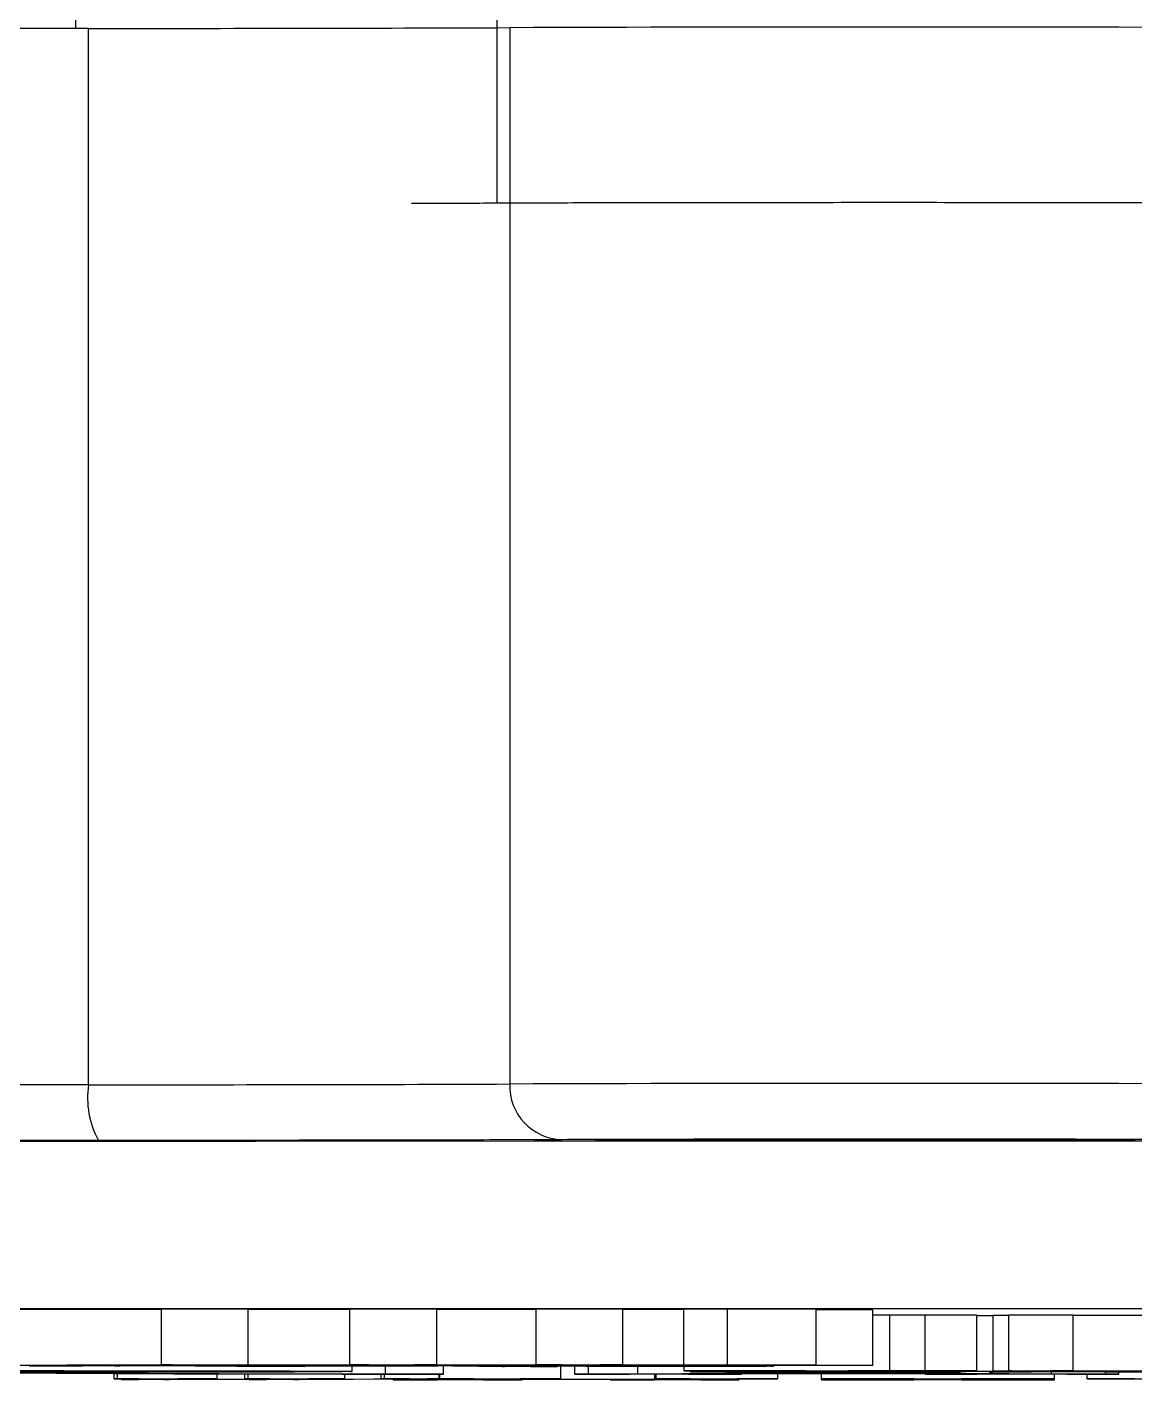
# Model space of a CAD drawing. Header units: millimetres. Extents: x 2379 to 4059, y 879 to 2067.
# Drawn here: x 3073.59 to 3093.51, y 989.59 to 1013.93 of the extents above; entities that cross this region are included whole.
import ezdxf

# ---------------------------------------------------------------- set-up
doc = ezdxf.new("R2010")
doc.units = ezdxf.units.MM

msp = doc.modelspace()

# ---------------------------------------------------------------- linework, layer by layer
at = {"color": 7, "linetype": 'Continuous', "lineweight": 25}
for p, q in [((3074.465, 1013.902), (3074.465, 1045.33)), ((3082.035, 1044.592), (3082.035, 1010.758)), ((3074.692, 994.902), (3074.692, 1013.902)), ((3082.265, 1013.916), (3082.265, 994.916)), ((3076, 990.858), (3073.072, 990.857)), ((3077.559, 990.863), (3076, 990.864)), ((3076, 989.864), (3076, 990.864)), ((3077.559, 989.863), (3077.559, 990.863)), ((3079.39, 990.859), (3077.559, 990.859)), ((3080.952, 990.864), (3079.39, 990.866)), ((3079.39, 989.866), (3079.39, 990.866)), ((3080.952, 989.864), (3080.952, 990.864)), ((3082.739, 990.861), (3080.952, 990.86)), ((3084.296, 990.866), (3082.739, 990.867)), ((3082.739, 989.867), (3082.739, 990.867)), ((3084.296, 989.866), (3084.296, 990.866)), ((3085.393, 990.862), (3084.296, 990.861)), ((3086.179, 990.864), (3085.393, 990.862)), ((3085.393, 989.862), (3085.393, 990.862)), ((3087.776, 990.862), (3086.179, 990.864)), ((3086.179, 989.864), (3086.179, 990.864)), ((3087.776, 989.862), (3087.776, 990.862)), ((3088.791, 990.854), (3087.776, 990.856)), ((3088.791, 989.854), (3088.791, 990.854)), ((3089.1, 990.757), (3088.791, 990.757)), ((3089.736, 990.758), (3089.1, 990.757)), ((3089.1, 989.757), (3089.1, 990.757)), ((3090.66, 990.756), (3089.736, 990.758)), ((3089.736, 989.758), (3089.736, 990.758)), ((3090.66, 989.756), (3090.66, 990.756)), ((3090.949, 990.749), (3090.66, 990.749)), ((3091.238, 990.753), (3090.949, 990.753)), ((3090.949, 990.753), (3090.949, 989.753)), ((3092.394, 990.757), (3091.238, 990.758)), ((3091.238, 989.758), (3091.238, 990.758)), ((3092.394, 989.757), (3092.394, 990.757)), ((3093.954, 990.753), (3092.394, 990.753)), ((3076.219, 989.697), (3070.652, 989.729)), ((3073.072, 989.857), (3076.544, 989.858)), ((3073.711, 989.856), (3073.072, 989.857)), ((3073.233, 989.729), (3078.3, 989.702)), ((3073.621, 989.846), (3073.621, 989.856)), ((3074.299, 989.857), (3073.711, 989.856)), ((3074.001, 989.847), (3074.001, 989.856)), ((3076.614, 989.857), (3074.299, 989.857)), ((3074.669, 989.852), (3074.669, 989.857)), ((3074.669, 989.852), (3074.941, 989.852)), ((3074.941, 989.852), (3074.941, 989.857)), ((3074.941, 989.852), (3075.083, 989.85)), ((3075.083, 989.85), (3075.083, 989.857)), ((3075.083, 989.85), (3086.857, 989.855)), ((3075.153, 989.615), (3075.153, 989.703)), ((3080.6, 989.852), (3075.155, 989.85)), ((3075.213, 989.616), (3075.213, 989.703)), ((3075.273, 989.848), (3075.273, 989.85)), ((3076, 989.864), (3077.559, 989.863)), ((3081.074, 989.697), (3076.219, 989.697)), ((3076.608, 989.846), (3076.608, 989.85)), ((3076.608, 989.846), (3077.644, 989.846)), ((3077.888, 989.854), (3076.937, 989.853)), ((3077.001, 989.615), (3077.001, 989.697)), ((3077.559, 989.863), (3077.166, 989.862)), ((3077.166, 989.862), (3077.428, 989.859)), ((3077.428, 989.859), (3077.428, 989.863)), ((3077.428, 989.859), (3079.947, 989.86)), ((3080.017, 989.859), (3077.497, 989.858)), ((3077.501, 989.614), (3077.501, 989.697)), ((3077.561, 989.615), (3077.561, 989.697)), ((3077.644, 989.846), (3077.644, 989.85)), ((3077.644, 989.846), (3080.98, 989.847)), ((3081.052, 989.846), (3077.715, 989.845)), ((3077.715, 989.845), (3078.581, 989.834)), ((3078.581, 989.834), (3077.723, 989.833)), ((3077.888, 989.854), (3077.888, 989.858)), ((3078.581, 989.834), (3078.581, 989.845)), ((3079.297, 989.614), (3079.297, 989.697)), ((3079.39, 989.866), (3080.952, 989.864)), ((3079.43, 989.746), (3079.43, 989.845)), ((3079.952, 989.613), (3079.952, 989.697)), ((3080.011, 989.614), (3080.011, 989.697)), ((3080.033, 989.7), (3080.033, 989.846)), ((3080.033, 989.7), (3081.074, 989.7)), ((3081.281, 989.855), (3080.328, 989.854)), ((3080.952, 989.864), (3080.546, 989.863)), ((3080.546, 989.863), (3080.831, 989.86)), ((3080.98, 989.847), (3080.6, 989.852)), ((3080.831, 989.86), (3080.831, 989.864)), ((3080.831, 989.86), (3083.281, 989.861)), ((3083.351, 989.86), (3080.9, 989.859)), ((3080.997, 989.614), (3080.997, 989.697)), ((3080.999, 989.697), (3080.999, 989.614)), ((3081.074, 989.7), (3081.074, 989.846)), ((3081.074, 989.7), (3081.074, 989.697)), ((3081.281, 989.855), (3081.281, 989.859)), ((3086.998, 989.854), (3081.483, 989.852)), ((3081.483, 989.852), (3081.864, 989.847)), ((3081.864, 989.847), (3081.864, 989.852)), ((3081.864, 989.847), (3085.131, 989.848)), ((3085.408, 989.848), (3081.935, 989.846)), ((3083.122, 989.833), (3082.169, 989.831)), ((3082.739, 989.867), (3084.296, 989.866)), ((3083.122, 989.833), (3083.122, 989.847)), ((3083.184, 989.613), (3083.184, 989.847)), ((3083.437, 989.699), (3083.437, 989.847)), ((3083.437, 989.698), (3083.437, 989.699)), ((3083.437, 989.699), (3083.679, 989.699)), ((3086.43, 989.698), (3083.437, 989.698)), ((3083.633, 989.838), (3083.633, 989.847)), ((3083.692, 989.838), (3083.633, 989.838)), ((3084.625, 989.856), (3083.677, 989.855)), ((3083.679, 989.699), (3083.679, 989.838)), ((3084.296, 989.866), (3083.893, 989.865)), ((3083.893, 989.865), (3084.167, 989.861)), ((3084.167, 989.861), (3084.167, 989.865)), ((3084.167, 989.861), (3085.393, 989.862)), ((3087.776, 989.862), (3084.237, 989.86)), ((3084.569, 989.701), (3084.569, 989.847)), ((3084.569, 989.701), (3087.722, 989.728)), ((3084.625, 989.856), (3084.625, 989.86)), ((3084.873, 989.612), (3084.873, 989.698)), ((3084.9, 989.613), (3084.9, 989.698)), ((3085.131, 989.848), (3085.131, 989.853)), ((3085.131, 989.848), (3085.626, 989.85)), ((3085.393, 989.862), (3086.179, 989.864)), ((3085.401, 989.757), (3085.401, 989.848)), ((3085.921, 989.756), (3085.401, 989.757)), ((3085.401, 989.757), (3089.1, 989.757)), ((3086.037, 989.84), (3085.408, 989.848)), ((3086.188, 989.709), (3085.459, 989.703)), ((3085.517, 989.739), (3085.517, 989.756)), ((3086.153, 989.736), (3085.517, 989.739)), ((3085.626, 989.85), (3085.626, 989.853)), ((3085.626, 989.85), (3086.87, 989.849)), ((3085.632, 989.749), (3085.632, 989.756)), ((3086.153, 989.748), (3085.632, 989.749)), ((3085.632, 989.749), (3087.597, 989.749)), ((3086.179, 989.864), (3087.776, 989.862)), ((3089.822, 989.709), (3086.188, 989.709)), ((3086.188, 989.699), (3086.188, 989.709)), ((3086.188, 989.699), (3086.43, 989.699)), ((3086.87, 989.849), (3086.338, 989.847)), ((3086.338, 989.847), (3086.967, 989.84)), ((3088.045, 989.725), (3086.349, 989.711)), ((3086.349, 989.711), (3089.742, 989.711)), ((3086.384, 989.85), (3086.998, 989.854)), ((3086.384, 989.85), (3086.384, 989.854)), ((3086.615, 989.85), (3086.384, 989.85)), ((3086.43, 989.699), (3086.43, 989.709)), ((3086.43, 989.699), (3086.43, 989.698)), ((3086.857, 989.855), (3086.857, 989.861)), ((3086.857, 989.855), (3087.34, 989.857)), ((3086.967, 989.84), (3086.967, 989.854)), ((3087.013, 989.839), (3087.013, 989.861)), ((3087.085, 989.613), (3087.085, 989.709)), ((3087.597, 989.756), (3087.308, 989.756)), ((3087.34, 989.857), (3087.34, 989.861)), ((3087.34, 989.857), (3088.791, 989.854)), ((3087.597, 989.748), (3087.54, 989.748)), ((3087.597, 989.749), (3087.597, 989.756)), ((3087.597, 989.74), (3087.597, 989.748)), ((3087.722, 989.728), (3088.932, 989.729)), ((3087.868, 989.613), (3087.868, 989.709)), ((3088.126, 989.725), (3088.045, 989.725)), ((3089.742, 989.711), (3088.126, 989.725)), ((3090.66, 989.756), (3088.349, 989.756)), ((3088.349, 989.756), (3088.349, 989.749)), ((3088.349, 989.749), (3088.984, 989.749)), ((3090.313, 989.748), (3088.349, 989.748)), ((3088.349, 989.748), (3088.349, 989.74)), ((3088.349, 989.74), (3090.313, 989.742)), ((3088.932, 989.729), (3088.932, 989.748)), ((3088.932, 989.729), (3092.004, 989.701)), ((3088.984, 989.749), (3088.984, 989.756)), ((3088.984, 989.749), (3089.504, 989.75)), ((3089.1, 989.757), (3089.736, 989.758)), ((3089.504, 989.75), (3089.504, 989.756)), ((3089.504, 989.75), (3090.313, 989.748)), ((3089.736, 989.758), (3090.66, 989.756)), ((3089.739, 989.699), (3089.739, 989.709)), ((3089.739, 989.698), (3089.739, 989.699)), ((3089.739, 989.699), (3090.062, 989.699)), ((3093.218, 989.698), (3089.739, 989.698)), ((3090.629, 989.702), (3089.822, 989.709)), ((3090.062, 989.699), (3090.062, 989.707)), ((3090.313, 989.749), (3090.313, 989.756)), ((3090.834, 989.748), (3090.313, 989.749)), ((3090.313, 989.749), (3097.306, 989.749)), ((3090.313, 989.748), (3090.313, 989.749)), ((3090.313, 989.742), (3090.313, 989.748)), ((3090.313, 989.742), (3090.371, 989.741)), ((3090.371, 989.749), (3090.371, 989.741)), ((3090.949, 989.743), (3090.891, 989.746)), ((3090.891, 989.746), (3091.643, 989.745)), ((3090.891, 989.732), (3090.891, 989.746)), ((3090.891, 989.732), (3090.949, 989.735)), ((3091.643, 989.733), (3090.891, 989.732)), ((3091.643, 989.751), (3090.949, 989.753)), ((3090.949, 989.753), (3091.296, 989.753)), ((3090.949, 989.735), (3090.949, 989.743)), ((3091.238, 989.758), (3092.394, 989.757)), ((3092.105, 989.752), (3091.643, 989.751)), ((3091.643, 989.745), (3091.643, 989.751)), ((3091.643, 989.745), (3093.319, 989.745)), ((3092.972, 989.745), (3091.643, 989.745)), ((3091.643, 989.745), (3091.643, 989.733)), ((3092.394, 989.757), (3091.989, 989.757)), ((3091.989, 989.757), (3091.989, 989.753)), ((3091.989, 989.753), (3094.012, 989.753)), ((3092.004, 989.701), (3092.004, 989.745)), ((3092.06, 989.613), (3092.06, 989.698)), ((3096.959, 989.752), (3092.105, 989.752)), ((3093.608, 989.749), (3092.221, 989.749)), ((3092.649, 989.613), (3092.649, 989.698)), ((3092.972, 989.734), (3092.972, 989.745)), ((3093.665, 989.735), (3092.972, 989.734)), ((3092.975, 989.699), (3092.975, 989.734)), ((3092.975, 989.699), (3093.218, 989.699)), ((3093.218, 989.699), (3093.218, 989.734)), ((3093.218, 989.699), (3093.218, 989.698)), ((3093.319, 989.745), (3093.608, 989.749)), ((3093.319, 989.745), (3093.319, 989.749)), ((3075.153, 989.615), (3075.213, 989.616)), ((3075.357, 989.615), (3075.153, 989.615)), ((3075.213, 989.616), (3077.001, 989.615)), ((3075.282, 989.597), (3075.282, 989.615)), ((3075.282, 989.597), (3075.587, 989.614)), ((3075.588, 989.597), (3075.282, 989.597)), ((3077.694, 989.608), (3075.588, 989.597)), ((3076.301, 989.614), (3076.047, 989.602)), ((3076.047, 989.602), (3076.149, 989.602)), ((3076.149, 989.602), (3077.825, 989.61)), ((3076.149, 989.602), (3076.149, 989.607)), ((3076.941, 989.615), (3076.787, 989.615)), ((3077.001, 989.615), (3076.941, 989.615)), ((3077.501, 989.614), (3077.561, 989.615)), ((3077.655, 989.614), (3077.501, 989.614)), ((3077.561, 989.615), (3079.297, 989.614)), ((3077.58, 989.596), (3077.796, 989.608)), ((3077.58, 989.596), (3077.58, 989.607)), ((3077.887, 989.596), (3077.58, 989.596)), ((3077.796, 989.608), (3077.694, 989.608)), ((3077.825, 989.61), (3077.935, 989.613)), ((3080.784, 989.612), (3077.887, 989.596)), ((3078.649, 989.613), (3078.374, 989.601)), ((3078.374, 989.601), (3078.476, 989.601)), ((3078.476, 989.601), (3080.418, 989.612)), ((3078.476, 989.601), (3078.476, 989.606)), ((3079.237, 989.614), (3079.085, 989.614)), ((3079.297, 989.614), (3079.237, 989.614)), ((3079.952, 989.613), (3080.011, 989.614)), ((3080.106, 989.613), (3079.952, 989.613)), ((3080.011, 989.614), (3080.997, 989.614)), ((3080.169, 989.595), (3080.169, 989.609)), ((3082.457, 989.594), (3080.169, 989.595)), ((3080.169, 989.595), (3080.198, 989.595)), ((3080.198, 989.595), (3080.198, 989.609)), ((3080.198, 989.595), (3080.458, 989.595)), ((3080.418, 989.612), (3080.464, 989.613)), ((3080.458, 989.595), (3080.458, 989.61)), ((3080.963, 989.596), (3081.612, 989.612)), ((3080.997, 989.614), (3080.999, 989.614)), ((3080.999, 989.614), (3083.184, 989.613)), ((3081.483, 989.613), (3081.279, 989.613)), ((3081.485, 989.613), (3081.483, 989.613)), ((3082.126, 989.604), (3081.795, 989.596)), ((3081.795, 989.596), (3081.799, 989.596)), ((3085.195, 989.604), (3082.126, 989.604)), ((3082.444, 989.612), (3082.153, 989.605)), ((3082.153, 989.605), (3085.222, 989.604)), ((3082.226, 989.595), (3082.226, 989.604)), ((3082.226, 989.595), (3082.486, 989.595)), ((3082.486, 989.595), (3082.457, 989.594)), ((3082.486, 989.595), (3082.486, 989.604)), ((3083.157, 989.613), (3082.949, 989.613)), ((3083.184, 989.613), (3083.157, 989.613)), ((3084.07, 989.594), (3084.07, 989.604)), ((3084.07, 989.594), (3084.099, 989.595)), ((3086.358, 989.594), (3084.07, 989.594)), ((3084.099, 989.595), (3084.099, 989.604)), ((3084.099, 989.595), (3084.359, 989.595)), ((3084.359, 989.595), (3084.359, 989.604)), ((3084.863, 989.595), (3085.195, 989.604)), ((3084.863, 989.595), (3084.863, 989.604)), ((3084.873, 989.612), (3084.9, 989.613)), ((3085.081, 989.612), (3084.873, 989.612)), ((3084.9, 989.613), (3087.085, 989.613)), ((3085.222, 989.604), (3085.513, 989.611)), ((3086.345, 989.611), (3085.696, 989.595)), ((3085.696, 989.595), (3085.7, 989.595)), ((3086.127, 989.594), (3086.127, 989.606)), ((3086.127, 989.594), (3086.387, 989.594)), ((3086.387, 989.594), (3086.358, 989.594)), ((3087.058, 989.612), (3086.85, 989.612)), ((3087.085, 989.613), (3087.058, 989.612)), ((3087.868, 989.613), (3092.06, 989.613)), ((3087.868, 989.612), (3087.868, 989.613)), ((3089.064, 989.612), (3087.868, 989.612)), ((3087.868, 989.594), (3087.868, 989.612)), ((3087.868, 989.593), (3087.868, 989.594)), ((3087.868, 989.594), (3089.064, 989.594)), ((3092.06, 989.593), (3087.868, 989.593)), ((3089.064, 989.594), (3089.064, 989.612)), ((3089.532, 989.595), (3089.532, 989.611)), ((3090.395, 989.611), (3090.395, 989.595)), ((3092.06, 989.612), (3090.864, 989.612)), ((3090.864, 989.594), (3090.864, 989.612)), ((3090.864, 989.594), (3092.06, 989.594)), ((3092.06, 989.613), (3092.06, 989.612)), ((3092.06, 989.594), (3092.06, 989.612)), ((3092.06, 989.594), (3092.06, 989.593)), ((3092.685, 989.612), (3092.649, 989.613)), ((3092.649, 989.613), (3095.07, 989.613)), ((3092.993, 989.612), (3092.685, 989.612)), ((3094.357, 989.596), (3093.506, 989.611))]:
    msp.add_line(p, q, dxfattribs=at)
at = {"color": 7, "linetype": 'Continuous', "lineweight": 25, "flags": 128}
for points in [[(3074.692, 1013.902), (3069.367, 1013.9), (3064.132, 1013.896), (3059.013, 1013.892), (3054.034, 1013.888), (3049.216, 1013.882), (3044.583, 1013.876), (3040.157, 1013.869), (3035.956, 1013.862), (3032.003, 1013.854), (3028.313, 1013.845), (3024.906, 1013.836), (3021.795, 1013.827), (3018.997, 1013.817), (3016.524, 1013.806), (3014.387, 1013.796), (3012.596, 1013.785)], [(3074.692, 994.902), (3069.433, 994.9), (3064.263, 994.897), (3059.204, 994.893), (3054.28, 994.888), (3049.513, 994.883), (3044.925, 994.877), (3040.537, 994.87), (3036.368, 994.863), (3032.436, 994.855), (3028.761, 994.846), (3025.359, 994.838), (3022.244, 994.828), (3019.432, 994.818), (3016.934, 994.808), (3014.763, 994.798), (3012.927, 994.787), (3011.436, 994.776), (3010.296, 994.765)], [(3117.239, 993.874), (3112.535, 993.878), (3107.714, 993.881), (3102.799, 993.884), (3097.816, 993.886), (3092.789, 993.887), (3087.743, 993.887), (3082.704, 993.886), (3077.695, 993.885), (3072.743, 993.883), (3067.873, 993.88), (3063.107, 993.876), (3058.471, 993.872), (3053.986, 993.867), (3049.676, 993.862)], [(3093.508, 993.905), (3092.682, 993.902), (3091.605, 993.901), (3090.351, 993.9), (3089.005, 993.899), (3087.659, 993.9), (3086.405, 993.901), (3085.328, 993.902), (3084.502, 993.905), (3083.982, 993.907), (3083.805, 993.91), (3083.982, 993.913), (3084.502, 993.916), (3085.328, 993.918), (3086.405, 993.92), (3087.659, 993.921), (3089.005, 993.921), (3090.351, 993.921), (3091.605, 993.92), (3092.682, 993.918), (3093.508, 993.916)]]:
    msp.add_lwpolyline(points, dxfattribs=at)
at = {"color": 7, "linetype": 'Continuous', "lineweight": 25}
for centre, radius, start, end in [((3075.132, 2888.988), 1875.085, 269.986579, 270.217963), ((3089.005, -978.387), 1992.314, 89.806162, 90.193839), ((3076.235, 994.661), 1.561, 171.0968, 209.1481), ((3075.132, 2869.988), 1875.085, 269.986579, 270.217963), ((3083.235, 994.885), 0.971, 178.1826, 267.9964), ((3089.005, -997.387), 1992.314, 89.806162, 90.193839)]:
    msp.add_arc(centre, radius, start, end, dxfattribs=at)
for points, knots in [([(3082.035, 1010.758), (3081.714, 1010.756), (3081.33, 1010.754), (3080.616, 1010.753), (3080.499, 1010.752)], [0, 0, 0, 0, 0.834947, 1, 1, 1, 1]), ([(3074.871, 993.9), (3072.375, 993.899), (3067.338, 993.897), (3059.961, 993.891), (3052.719, 993.884), (3045.74, 993.876), (3039.137, 993.865), (3033.043, 993.854), (3027.551, 993.841), (3022.739, 993.826), (3018.676, 993.812), (3015.407, 993.796), (3012.868, 993.78), (3011.806, 993.77), (3011.28, 993.764)], [0, 0, 0, 0, 0.079959, 0.161371, 0.244142, 0.328893, 0.414217, 0.5, 0.585778, 0.671102, 0.755858, 0.838624, 0.920039, 1, 1, 1, 1]), ([(3083.201, 993.915), (3082.81, 993.913), (3082.015, 993.909), (3080.025, 993.905), (3077.611, 993.902), (3075.774, 993.901), (3074.871, 993.9)], [0, 0, 0, 0, 0.245796, 0.5, 0.754204, 1, 1, 1, 1]), ([(3094.809, 993.915), (3094.545, 993.916), (3094.004, 993.919), (3092.586, 993.921), (3090.869, 993.923), (3089.005, 993.924), (3087.141, 993.923), (3085.424, 993.921), (3084.006, 993.919), (3083.465, 993.916), (3083.201, 993.915)], [0, 0, 0, 0, 0.122089, 0.25, 0.377911, 0.5, 0.622089, 0.75, 0.877911, 1, 1, 1, 1]), ([(3020.56, 990.737), (3020.607, 990.74), (3020.714, 990.748), (3021.584, 990.761), (3023.064, 990.774), (3025.24, 990.788), (3028.07, 990.801), (3031.584, 990.814), (3035.738, 990.826), (3040.482, 990.838), (3045.743, 990.848), (3051.435, 990.857), (3057.458, 990.864), (3063.681, 990.87), (3070.046, 990.875), (3076.399, 990.878), (3082.738, 990.88), (3089.005, 990.881), (3095.272, 990.88), (3101.611, 990.878), (3107.963, 990.875), (3114.329, 990.87), (3120.552, 990.864), (3126.575, 990.857), (3132.267, 990.848), (3137.528, 990.838), (3142.272, 990.826), (3146.426, 990.814), (3149.94, 990.801), (3152.77, 990.788), (3154.946, 990.774), (3156.427, 990.761), (3157.298, 990.748), (3157.405, 990.74), (3157.453, 990.736)], [0, 0, 0, 0, 0.023828, 0.053273, 0.084485, 0.115699, 0.147957, 0.180726, 0.213842, 0.247136, 0.28043, 0.313546, 0.346314, 0.378573, 0.409785, 0.440999, 0.470442, 0.499888, 0.529332, 0.558778, 0.58999, 0.621203, 0.653462, 0.68623, 0.719347, 0.752641, 0.785934, 0.819051, 0.851819, 0.884078, 0.915289, 0.946503, 0.975948, 1, 1, 1, 1]), ([(3070.151, 989.759), (3070.82, 989.759), (3072.166, 989.758), (3073.974, 989.757), (3075.294, 989.755), (3076.218, 989.751), (3076.525, 989.748), (3076.548, 989.746), (3076.553, 989.745)], [0, 0, 0, 0, 0.196061, 0.394111, 0.547436, 0.700125, 0.928087, 1, 1, 1, 1]), ([(3076.553, 989.745), (3076.523, 989.744), (3076.462, 989.741), (3075.779, 989.737), (3074.431, 989.734), (3072.746, 989.732), (3071.399, 989.731), (3070.62, 989.731), (3070.498, 989.731)], [0, 0, 0, 0, 0.200351, 0.402646, 0.59747, 0.766762, 0.96323, 1, 1, 1, 1]), ([(3071.101, 989.761), (3071.77, 989.761), (3073.005, 989.761), (3074.772, 989.76), (3076.435, 989.759), (3077.954, 989.756), (3079.1, 989.752), (3079.408, 989.749), (3079.426, 989.746), (3079.43, 989.746)], [0, 0, 0, 0, 0.160365, 0.296332, 0.431737, 0.589347, 0.747826, 0.949128, 1, 1, 1, 1]), ([(3079.43, 989.746), (3079.403, 989.745), (3079.343, 989.741), (3078.559, 989.736), (3076.847, 989.732), (3074.999, 989.73), (3073.72, 989.729), (3073.233, 989.729)], [0, 0, 0, 0, 0.183074, 0.416875, 0.642834, 0.864166, 1, 1, 1, 1]), ([(3073.621, 989.846), (3073.625, 989.846), (3073.638, 989.846), (3073.807, 989.847), (3073.94, 989.847), (3074.001, 989.847)], [0, 0, 0, 0, 0.206018, 0.636041, 1, 1, 1, 1]), ([(3074.317, 989.845), (3074.236, 989.845), (3074.086, 989.845), (3073.877, 989.845), (3073.736, 989.846), (3073.644, 989.846), (3073.627, 989.846), (3073.621, 989.846)], [0, 0, 0, 0, 0.281585, 0.522569, 0.762523, 0.925805, 1, 1, 1, 1]), ([(3074.001, 989.847), (3074.128, 989.848), (3074.471, 989.849), (3074.616, 989.85), (3074.655, 989.852), (3074.669, 989.852)], [0, 0, 0, 0, 0.268239, 0.722981, 1, 1, 1, 1]), ([(3075.225, 989.847), (3075.198, 989.847), (3075.145, 989.846), (3074.88, 989.846), (3074.61, 989.845), (3074.371, 989.845), (3074.317, 989.845)], [0, 0, 0, 0, 0.194719, 0.390632, 0.863045, 1, 1, 1, 1]), ([(3075.155, 989.85), (3075.209, 989.849), (3075.277, 989.849), (3075.256, 989.848), (3075.251, 989.848)], [0, 0, 0, 0, 0.7846575, 1, 1, 1, 1]), ([(3076.544, 989.858), (3076.486, 989.859), (3076.375, 989.86), (3076.196, 989.862), (3076.065, 989.864), (3076, 989.864)], [0, 0, 0, 0, 0.361759, 0.680808, 1, 1, 1, 1]), ([(3077.723, 989.833), (3077.63, 989.834), (3077.445, 989.837), (3077.086, 989.841), (3076.779, 989.845), (3076.608, 989.846)], [0, 0, 0, 0, 0.307881, 0.615778, 1, 1, 1, 1]), ([(3076.937, 989.853), (3076.9, 989.853), (3076.839, 989.854), (3076.723, 989.856), (3076.65, 989.857), (3076.614, 989.857)], [0, 0, 0, 0, 0.437947, 0.718933, 1, 1, 1, 1]), ([(3077.497, 989.858), (3077.527, 989.857), (3077.588, 989.857), (3077.712, 989.855), (3077.819, 989.854), (3077.888, 989.854)], [0, 0, 0, 0, 0.2673365, 0.5346869, 1, 1, 1, 1]), ([(3078.3, 989.702), (3078.47, 989.702), (3078.735, 989.701), (3079.407, 989.7), (3079.813, 989.7), (3080.033, 989.7)], [0, 0, 0, 0, 0.454509, 0.703285, 1, 1, 1, 1]), ([(3079.947, 989.86), (3079.889, 989.86), (3079.777, 989.862), (3079.593, 989.864), (3079.458, 989.865), (3079.39, 989.866)], [0, 0, 0, 0, 0.353076, 0.676475, 1, 1, 1, 1]), ([(3080.328, 989.854), (3080.284, 989.855), (3080.219, 989.856), (3080.107, 989.858), (3080.047, 989.858), (3080.017, 989.859)], [0, 0, 0, 0, 0.499817, 0.749886, 1, 1, 1, 1]), ([(3080.9, 989.859), (3080.931, 989.859), (3080.991, 989.858), (3081.108, 989.857), (3081.215, 989.856), (3081.281, 989.855)], [0, 0, 0, 0, 0.278089, 0.556193, 1, 1, 1, 1]), ([(3082.169, 989.831), (3082.072, 989.833), (3081.877, 989.836), (3081.495, 989.841), (3081.217, 989.844), (3081.052, 989.846)], [0, 0, 0, 0, 0.2894212, 0.5788391, 1, 1, 1, 1]), ([(3081.935, 989.846), (3082.051, 989.845), (3082.282, 989.842), (3082.66, 989.838), (3082.957, 989.834), (3083.122, 989.833)], [0, 0, 0, 0, 0.307939, 0.615874, 1, 1, 1, 1]), ([(3083.281, 989.861), (3083.223, 989.862), (3083.113, 989.863), (3082.933, 989.865), (3082.804, 989.866), (3082.739, 989.867)], [0, 0, 0, 0, 0.3618324, 0.680859, 1, 1, 1, 1]), ([(3083.677, 989.855), (3083.637, 989.856), (3083.571, 989.857), (3083.457, 989.859), (3083.386, 989.86), (3083.351, 989.86)], [0, 0, 0, 0, 0.437841, 0.718884, 1, 1, 1, 1]), ([(3083.633, 989.838), (3083.966, 989.839), (3084.539, 989.839), (3085.195, 989.839), (3085.598, 989.839), (3085.806, 989.839), (3085.947, 989.839), (3086.025, 989.839), (3086.057, 989.84), (3086.044, 989.84), (3086.037, 989.84)], [0, 0, 0, 0, 0.358025, 0.615683, 0.704922, 0.795041, 0.841826, 0.888488, 0.9407, 1, 1, 1, 1]), ([(3083.679, 989.699), (3083.803, 989.699), (3084.013, 989.7), (3084.269, 989.7), (3084.454, 989.7), (3084.529, 989.701), (3084.561, 989.701), (3084.569, 989.701)], [0, 0, 0, 0, 0.268165, 0.456817, 0.645375, 0.906381, 1, 1, 1, 1]), ([(3085.904, 989.836), (3085.872, 989.836), (3085.808, 989.836), (3085.451, 989.837), (3084.744, 989.837), (3084.089, 989.838), (3083.692, 989.838)], [0, 0, 0, 0, 0.1072401, 0.2147204, 0.5251042, 1, 1, 1, 1]), ([(3084.237, 989.86), (3084.266, 989.86), (3084.324, 989.859), (3084.447, 989.858), (3084.556, 989.857), (3084.625, 989.856)], [0, 0, 0, 0, 0.267397, 0.53481, 1, 1, 1, 1]), ([(3085.459, 989.703), (3085.449, 989.703), (3085.428, 989.703), (3085.394, 989.702), (3085.385, 989.702), (3085.379, 989.702)], [0, 0, 0, 0, 0.2502199, 0.5005081, 1, 1, 1, 1]), ([(3085.379, 989.702), (3085.387, 989.701), (3085.401, 989.701), (3085.48, 989.7), (3085.577, 989.7), (3085.731, 989.7), (3085.941, 989.699), (3086.102, 989.699), (3086.188, 989.699)], [0, 0, 0, 0, 0.284135, 0.450473, 0.560568, 0.671794, 0.825494, 1, 1, 1, 1]), ([(3085.517, 989.739), (3085.865, 989.739), (3086.388, 989.739), (3087.08, 989.74), (3087.425, 989.74), (3087.597, 989.74)], [0, 0, 0, 0, 0.499885, 0.7499286, 1, 1, 1, 1]), ([(3086.967, 989.84), (3086.994, 989.839), (3087.046, 989.839), (3086.905, 989.838), (3086.545, 989.836), (3086.156, 989.836), (3085.904, 989.836)], [0, 0, 0, 0, 0.211302, 0.416468, 0.621501, 1, 1, 1, 1]), ([(3087.308, 989.756), (3087.142, 989.756), (3086.825, 989.756), (3086.361, 989.756), (3086.068, 989.756), (3085.921, 989.756)], [0, 0, 0, 0, 0.35686, 0.67714, 1, 1, 1, 1]), ([(3087.54, 989.748), (3087.373, 989.748), (3087.056, 989.748), (3086.592, 989.748), (3086.299, 989.748), (3086.153, 989.748)], [0, 0, 0, 0, 0.35686, 0.67714, 1, 1, 1, 1]), ([(3090.371, 989.741), (3089.775, 989.741), (3088.755, 989.74), (3087.29, 989.738), (3086.533, 989.737), (3086.153, 989.736)], [0, 0, 0, 0, 0.41234, 0.704495, 1, 1, 1, 1]), ([(3088.791, 989.854), (3088.573, 989.854), (3088.098, 989.854), (3087.366, 989.852), (3086.908, 989.851), (3086.615, 989.85)], [0, 0, 0, 0, 0.234297, 0.511813, 1, 1, 1, 1]), ([(3090.062, 989.699), (3090.149, 989.699), (3090.29, 989.699), (3090.458, 989.7), (3090.566, 989.7), (3090.638, 989.7), (3090.69, 989.7), (3090.702, 989.701), (3090.709, 989.701)], [0, 0, 0, 0, 0.25713, 0.418126, 0.515419, 0.613557, 0.771961, 1, 1, 1, 1]), ([(3090.709, 989.701), (3090.708, 989.701), (3090.706, 989.701), (3090.69, 989.701), (3090.653, 989.702), (3090.629, 989.702)], [0, 0, 0, 0, 0.25103, 0.502225, 1, 1, 1, 1]), ([(3092.221, 989.749), (3092.054, 989.749), (3091.737, 989.749), (3091.273, 989.748), (3090.98, 989.748), (3090.834, 989.748)], [0, 0, 0, 0, 0.35686, 0.67714, 1, 1, 1, 1]), ([(3091.294, 989.754), (3091.293, 989.754), (3091.291, 989.755), (3091.275, 989.757), (3091.25, 989.758), (3091.238, 989.758)], [0, 0, 0, 0, 0.333361, 0.666606, 1, 1, 1, 1]), ([(3092.004, 989.701), (3092.046, 989.701), (3092.13, 989.701), (3092.316, 989.7), (3092.576, 989.7), (3092.803, 989.699), (3092.937, 989.699), (3092.975, 989.699)], [0, 0, 0, 0, 0.25387, 0.509596, 0.715202, 0.920342, 1, 1, 1, 1]), ([(3075.587, 989.614), (3075.598, 989.615), (3075.614, 989.615), (3075.567, 989.615), (3075.509, 989.615), (3075.433, 989.615), (3075.382, 989.615), (3075.357, 989.615)], [0, 0, 0, 0, 0.409045, 0.568709, 0.729731, 0.871998, 1, 1, 1, 1]), ([(3076.787, 989.615), (3076.722, 989.615), (3076.622, 989.615), (3076.49, 989.615), (3076.403, 989.615), (3076.335, 989.614), (3076.314, 989.614), (3076.301, 989.614)], [0, 0, 0, 0, 0.286948, 0.445283, 0.603611, 0.766841, 1, 1, 1, 1]), ([(3077.935, 989.613), (3077.942, 989.614), (3077.954, 989.614), (3077.897, 989.614), (3077.799, 989.614), (3077.7, 989.614), (3077.655, 989.614)], [0, 0, 0, 0, 0.280717, 0.477013, 0.764436, 1, 1, 1, 1]), ([(3079.085, 989.614), (3079.038, 989.614), (3078.962, 989.614), (3078.854, 989.614), (3078.778, 989.614), (3078.706, 989.614), (3078.67, 989.613), (3078.653, 989.613), (3078.649, 989.613)], [0, 0, 0, 0, 0.2197284, 0.3604368, 0.5019622, 0.6296085, 0.9109721, 1, 1, 1, 1]), ([(3080.459, 989.613), (3080.459, 989.613), (3080.458, 989.613), (3080.416, 989.613), (3080.337, 989.613), (3080.23, 989.613), (3080.146, 989.613), (3080.106, 989.613)], [0, 0, 0, 0, 0.063168, 0.286153, 0.501453, 0.758451, 1, 1, 1, 1]), ([(3080.458, 989.595), (3080.551, 989.595), (3080.68, 989.595), (3080.829, 989.596), (3080.905, 989.596), (3080.948, 989.596), (3080.958, 989.596), (3080.963, 989.596)], [0, 0, 0, 0, 0.375821, 0.523807, 0.672057, 0.853203, 1, 1, 1, 1]), ([(3081.279, 989.613), (3081.223, 989.613), (3081.116, 989.613), (3080.97, 989.613), (3080.858, 989.612), (3080.809, 989.612), (3080.784, 989.612)], [0, 0, 0, 0, 0.246987, 0.468153, 0.728462, 1, 1, 1, 1]), ([(3081.611, 989.612), (3081.612, 989.612), (3081.614, 989.612), (3081.583, 989.613), (3081.531, 989.613), (3081.495, 989.613), (3081.485, 989.613)], [0, 0, 0, 0, 0.177122, 0.589108, 0.884827, 1, 1, 1, 1]), ([(3081.806, 989.596), (3081.819, 989.596), (3081.845, 989.595), (3081.929, 989.595), (3082.056, 989.595), (3082.162, 989.595), (3082.226, 989.595)], [0, 0, 0, 0, 0.204883, 0.408937, 0.643499, 1, 1, 1, 1]), ([(3082.949, 989.613), (3082.879, 989.613), (3082.763, 989.613), (3082.62, 989.613), (3082.528, 989.612), (3082.465, 989.612), (3082.452, 989.612), (3082.444, 989.612)], [0, 0, 0, 0, 0.290077, 0.48445, 0.638173, 0.79153, 1, 1, 1, 1]), ([(3084.359, 989.595), (3084.451, 989.595), (3084.581, 989.595), (3084.73, 989.595), (3084.806, 989.595), (3084.849, 989.595), (3084.859, 989.595), (3084.863, 989.595)], [0, 0, 0, 0, 0.3758207, 0.5238074, 0.6720575, 0.8532035, 1, 1, 1, 1]), ([(3085.509, 989.612), (3085.51, 989.612), (3085.511, 989.612), (3085.472, 989.612), (3085.41, 989.612), (3085.295, 989.612), (3085.181, 989.612), (3085.098, 989.612), (3085.081, 989.612)], [0, 0, 0, 0, 0.132198, 0.30903, 0.458399, 0.607839, 0.921168, 1, 1, 1, 1]), ([(3085.707, 989.595), (3085.72, 989.595), (3085.746, 989.595), (3085.83, 989.595), (3085.957, 989.594), (3086.063, 989.594), (3086.127, 989.594)], [0, 0, 0, 0, 0.204883, 0.408937, 0.643499, 1, 1, 1, 1]), ([(3086.85, 989.612), (3086.78, 989.612), (3086.664, 989.612), (3086.521, 989.612), (3086.429, 989.612), (3086.366, 989.612), (3086.353, 989.611), (3086.345, 989.611)], [0, 0, 0, 0, 0.290077, 0.48445, 0.638173, 0.79153, 1, 1, 1, 1]), ([(3089.532, 989.611), (3089.53, 989.611), (3089.525, 989.611), (3089.466, 989.612), (3089.387, 989.612), (3089.251, 989.612), (3089.141, 989.612), (3089.064, 989.612)], [0, 0, 0, 0, 0.250411, 0.398556, 0.54744, 0.686236, 1, 1, 1, 1]), ([(3089.064, 989.594), (3089.154, 989.594), (3089.279, 989.594), (3089.42, 989.594), (3089.493, 989.595), (3089.529, 989.595), (3089.531, 989.595), (3089.532, 989.595)], [0, 0, 0, 0, 0.3640306, 0.510061, 0.6558643, 0.8438409, 1, 1, 1, 1]), ([(3090.864, 989.612), (3090.793, 989.612), (3090.677, 989.612), (3090.539, 989.612), (3090.454, 989.611), (3090.403, 989.611), (3090.398, 989.611), (3090.395, 989.611)], [0, 0, 0, 0, 0.294404, 0.487725, 0.643608, 0.799347, 1, 1, 1, 1]), ([(3090.395, 989.595), (3090.399, 989.595), (3090.404, 989.595), (3090.462, 989.595), (3090.557, 989.594), (3090.695, 989.594), (3090.804, 989.594), (3090.864, 989.594)], [0, 0, 0, 0, 0.210223, 0.375759, 0.542534, 0.746796, 1, 1, 1, 1]), ([(3093.506, 989.611), (3093.493, 989.612), (3093.473, 989.612), (3093.392, 989.612), (3093.297, 989.612), (3093.158, 989.612), (3093.055, 989.612), (3092.993, 989.612)], [0, 0, 0, 0, 0.2826647, 0.4248628, 0.5676053, 0.7445144, 1, 1, 1, 1])]:
    msp.add_open_spline(points, degree=3, knots=knots, dxfattribs=at)
msp.add_open_spline([(3096.131, 1010.758), (3095.806, 1010.759), (3095.156, 1010.762), (3093.444, 1010.766), (3091.376, 1010.768), (3089.083, 1010.769), (3086.79, 1010.768), (3084.721, 1010.766), (3083.01, 1010.762), (3082.36, 1010.759), (3082.035, 1010.758)], degree=3, dxfattribs=at)

doc.saveas('drawing.dxf')
